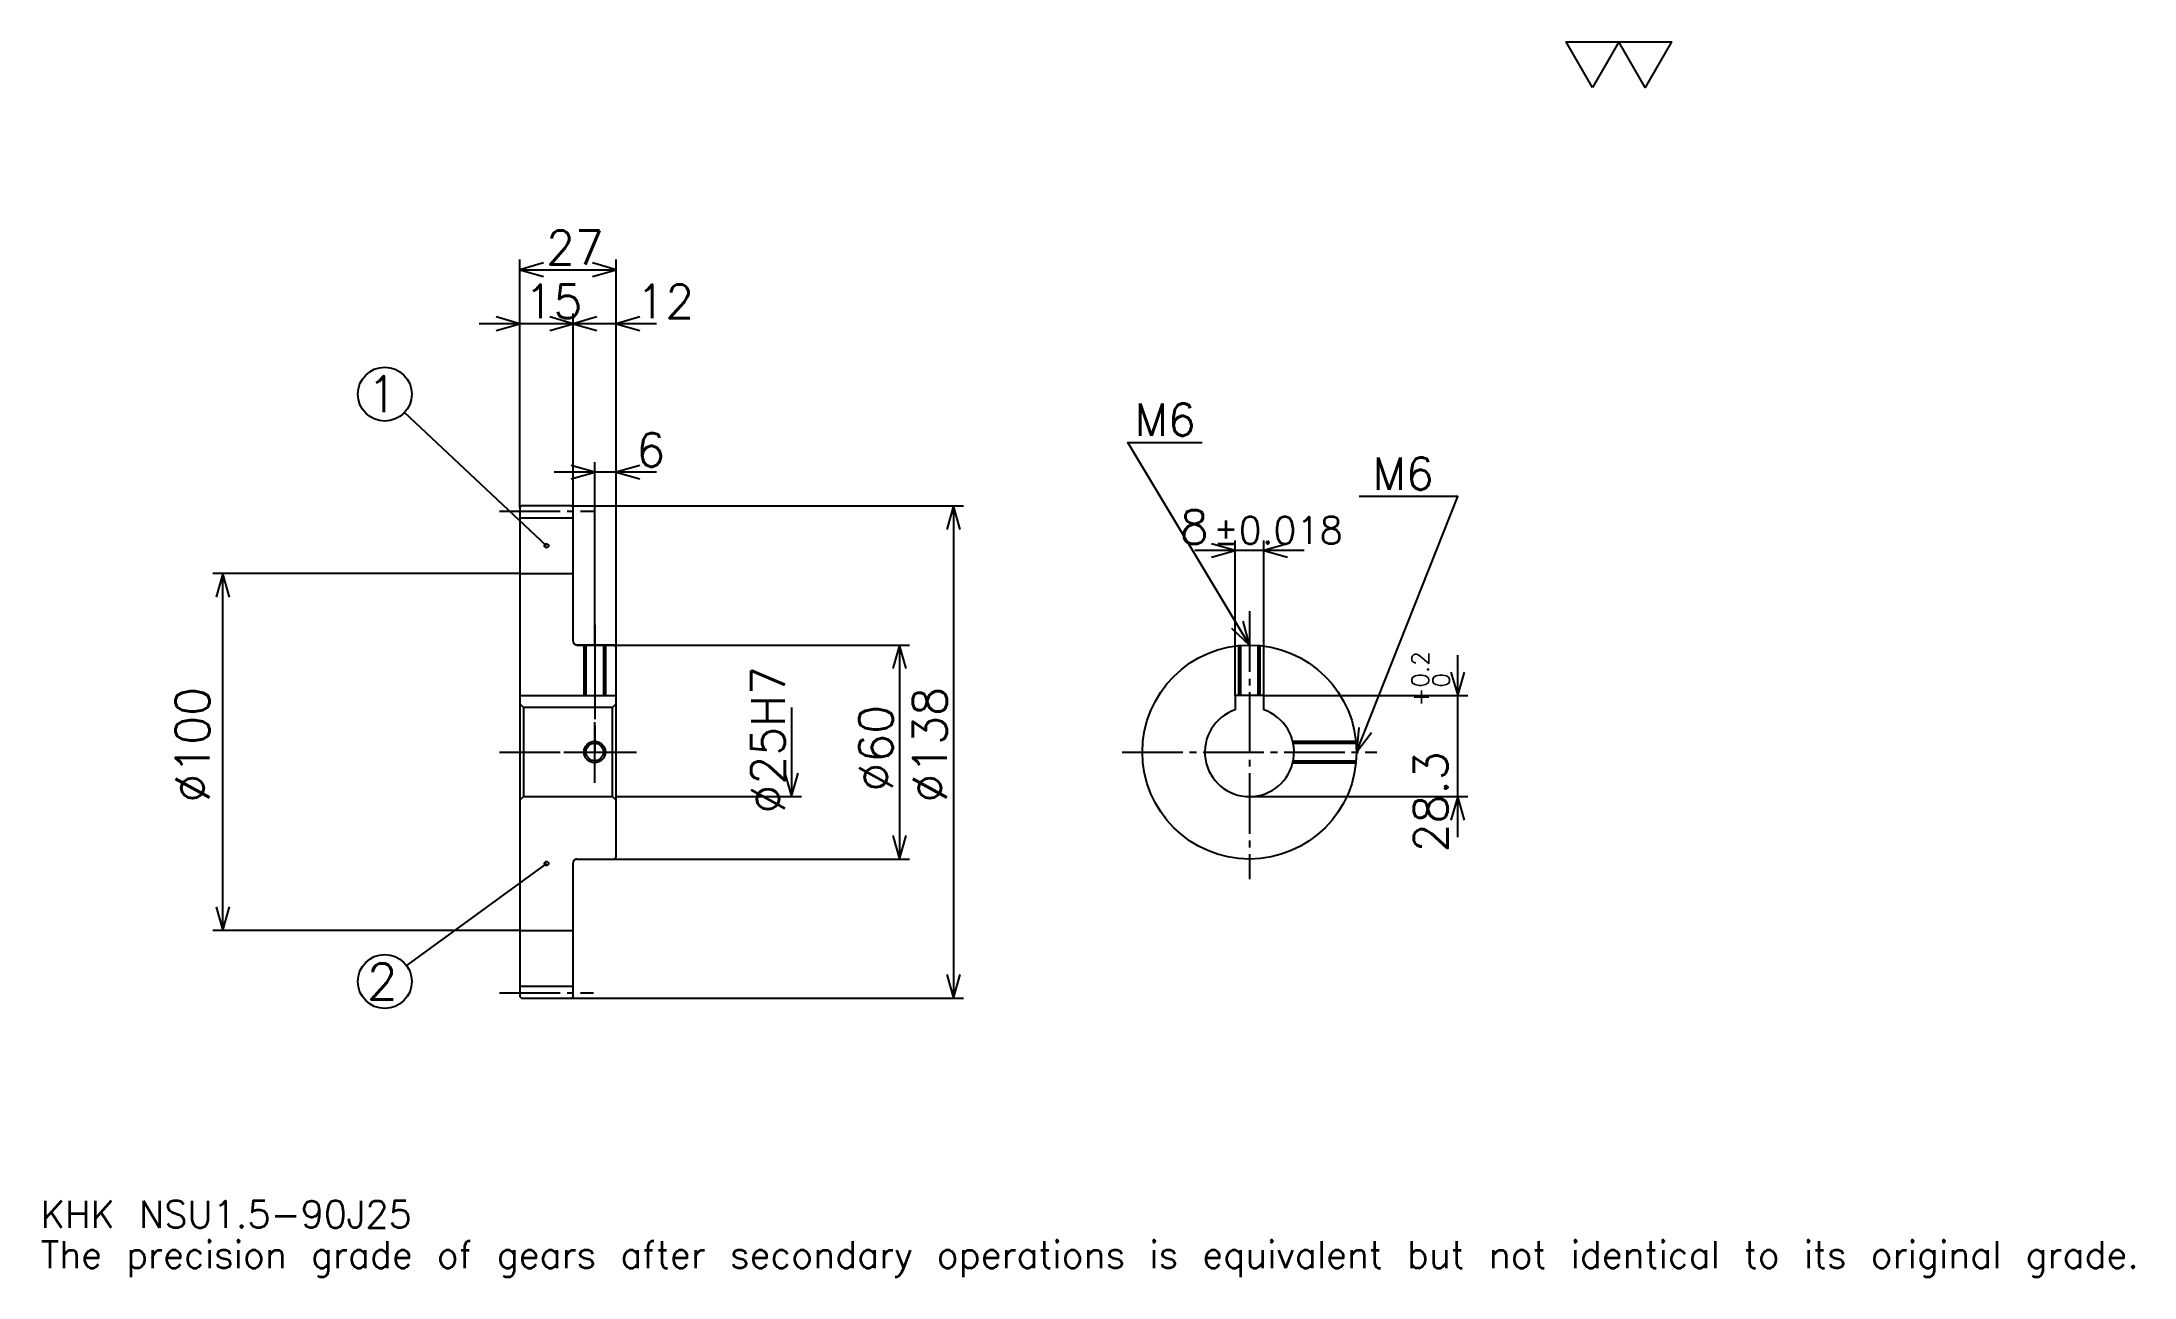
# Model space of a CAD drawing. Extents: x 19 to 606, y 7 to 353.
import ezdxf

# ---------------------------------------------------------------- set-up
doc = ezdxf.new("R2010")
doc.units = 0
doc.linetypes.add('DASHDOT', pattern=[22.695651, 17.021739, -1.891304, 1.891304, -1.891304])
doc.layers.get('0').update_dxf_attribs({"linetype": 'CONTINUOUS'})
doc.layers.add('DASHDOT', color=6, linetype='DASHDOT')
doc.styles.add('KANJI', font='TXT', dxfattribs={"bigfont": 'BIGFONT'})

msp = doc.modelspace()

# ---------------------------------------------------------------- linework, layer by layer
at = {"color": 5}
for p, q in [((153.195663, 223.141312), (153.195663, 292.17392)), ((153.195663, 289.336975), (180.195663, 289.336975)), ((180.195663, 223.141312), (180.195663, 292.17392)), ((168.195663, 223.141312), (168.195663, 277.043488)), ((179.543488, 274.206543), (141.847839, 274.206543)), ((191.543488, 274.206543), (156.847839, 274.206543)), ((160.695663, 211.953812), (120.887444, 249.291916)), ((174.195663, 223.141312), (174.195663, 235.434784)), ((191.543488, 232.597839), (162.847839, 232.597839)), ((153.195663, 222.641312), (153.195663, 223.141312)), ((167.695663, 223.141312), (180.195663, 223.141312)), ((168.195663, 222.641312), (168.195663, 223.141312)), ((174.195663, 184.141312), (174.195663, 223.141312)), ((174.195663, 184.141312), (174.195663, 223.141312)), ((180.195663, 223.141312), (277.597839, 223.141312)), ((180.195663, 183.641312), (180.195663, 223.141312)), ((274.760864, 223.141312), (274.760864, 85.141312)), ((353.717407, 169.941315), (353.717407, 213.456528)), ((361.717407, 169.941315), (361.717407, 213.456528)), ((373.065247, 210.619568), (342.369568, 210.619568)), ((153.195663, 204.141312), (67.141312, 204.141312)), ((69.978271, 104.141312), (69.978271, 204.141312)), ((169.195663, 184.141312), (180.195663, 184.141312)), ((180.195663, 184.141312), (262.467407, 184.141312)), ((259.630432, 184.141312), (259.630432, 124.141312)), ((416.086975, 130.293488), (416.086975, 181.289139)), ((229.369568, 166.641312), (229.369568, 141.641312)), ((361.717407, 169.941315), (418.923889, 169.941315)), ((180.195663, 141.641312), (232.206543, 141.641312)), ((357.717407, 141.641312), (418.923889, 141.641312)), ((169.195663, 124.141312), (180.195663, 124.141312)), ((180.195663, 124.141312), (262.467407, 124.141312)), ((160.695663, 122.891312), (121.480667, 94.274712)), ((153.195663, 104.141312), (67.141312, 104.141312)), ((167.695663, 85.141312), (180.195663, 85.141312)), ((180.195663, 85.141312), (277.597839, 85.141312))]:
    msp.add_line(p, q, dxfattribs=at)
at = {"color": 4}
for p, q in [((153.195663, 219.766312), (168.195663, 219.766312)), ((153.195663, 204.141312), (168.195663, 204.141312)), ((153.195663, 169.941315), (180.195663, 169.941315)), ((154.195663, 166.641312), (154.195663, 141.641312)), ((179.195663, 166.641312), (180.195663, 167.641312)), ((179.195663, 141.641312), (180.195663, 140.641312)), ((153.195663, 104.141312), (168.195663, 104.141312)), ((153.195663, 88.516312), (168.195663, 88.516312))]:
    msp.add_line(p, q, dxfattribs=at)
at = {"color": 7}
msp.add_lwpolyline([(453.913055, 340.434784), (446.536957, 353.220001), (476.041321, 353.220001), (468.665222, 340.434784), (461.289154, 353.220001), (453.913055, 340.434784)], dxfattribs=at)
at = {"color": 5}
for points in [[(159.815231, 291.228271), (153.195663, 289.336975), (159.815231, 287.445648)], [(173.576096, 287.445648), (180.195663, 289.336975), (173.576096, 291.228271)], [(146.576096, 272.315216), (153.195663, 274.206543), (146.576096, 276.097839)], [(161.576096, 272.315216), (168.195663, 274.206543), (161.576096, 276.097839)], [(174.815231, 276.097839), (168.195663, 274.206543), (174.815231, 272.315216)], [(186.815231, 276.097839), (180.195663, 274.206543), (186.815231, 272.315216)], [(357.717407, 184.141312), (323.67392, 240.880432), (344.478271, 240.880432)], [(167.576096, 230.706528), (174.195663, 232.597839), (167.576096, 234.489136)], [(186.815231, 234.489136), (180.195663, 232.597839), (186.815231, 230.706528)], [(276.652191, 216.521744), (274.760864, 223.141312), (272.869568, 216.521744)], [(387.717407, 154.141312), (416.086975, 225.75), (388.473907, 225.75)], [(347.097839, 208.728271), (353.717407, 210.619568), (347.097839, 212.51088)], [(368.336975, 212.51088), (361.717407, 210.619568), (368.336975, 208.728271)], [(71.869576, 197.521744), (69.978271, 204.141312), (68.086967, 197.521744)], [(352.68988, 188.844482), (357.717407, 184.141312), (355.933441, 190.790619)], [(261.521759, 177.521744), (259.630432, 184.141312), (257.739136, 177.521744)], [(414.195679, 176.560883), (416.086975, 169.941315), (417.978271, 176.560883)], [(388.397217, 160.992111), (387.717407, 154.141312), (391.913879, 159.598892)], [(227.478271, 148.26088), (229.369568, 141.641312), (231.26088, 148.26088)], [(417.978271, 135.021744), (416.086975, 141.641312), (414.195679, 135.021744)], [(257.739136, 130.76088), (259.630432, 124.141312), (261.521759, 130.76088)], [(68.086967, 110.76088), (69.978271, 104.141312), (71.869576, 110.76088)], [(272.869568, 91.76088), (274.760864, 85.141312), (276.652191, 91.76088)]]:
    msp.add_lwpolyline(points, dxfattribs=at)
at = {"color": 4}
for points in [[(168.195663, 185.141312), (168.195663, 222.641312), (167.695663, 223.141312), (153.695663, 223.141312), (153.195663, 222.641312), (153.195663, 140.641312)], [(169.195663, 124.141312), (179.695663, 124.141312), (180.195663, 124.641312), (180.195663, 183.641312), (179.695663, 184.141312), (169.195663, 184.141312)], [(171.195663, 184.141312), (171.195663, 169.941315)], [(171.735657, 184.141312), (171.735657, 169.941315)], [(176.65567, 184.141312), (176.65567, 169.941315)], [(177.195663, 184.141312), (177.195663, 169.941315)], [(354.717407, 169.941315), (354.717407, 183.990936)], [(355.257385, 169.941315), (355.257385, 184.040283)], [(360.177429, 169.941315), (360.177429, 184.040283)], [(360.717407, 169.941315), (360.717407, 183.990936)], [(153.195663, 140.641312), (154.195663, 141.641312), (179.195663, 141.641312), (179.195663, 166.641312), (154.195663, 166.641312), (153.195663, 167.641312)], [(361.717407, 165.984024), (361.717407, 169.941315), (353.717407, 169.941315), (353.717407, 165.984024)], [(369.852051, 157.141312), (387.567017, 157.141312)], [(369.972961, 156.601318), (387.616394, 156.601318)], [(369.852051, 151.141312), (387.567017, 151.141312)], [(369.972961, 151.681305), (387.616394, 151.681305)], [(153.195663, 140.641312), (153.195663, 85.641312), (153.695663, 85.141312), (167.695663, 85.141312), (168.195663, 85.641312), (168.195663, 123.141312)]]:
    msp.add_lwpolyline(points, dxfattribs=at)
at = {"color": 5}
for centre, radius in [((115.369576, 254.467407), 7.565217), ((160.695663, 211.953812), 0.567391), ((160.695663, 122.891312), 0.567391), ((115.369576, 89.815224), 7.565217)]:
    msp.add_circle(centre, radius, dxfattribs=at)
at = {"color": 4}
for centre, radius in [((357.717407, 154.141312), 30), ((174.195663, 154.141312), 2.46)]:
    msp.add_circle(centre, radius, dxfattribs=at)
at = {"color": 7}
msp.add_circle((174.195663, 154.141312), 3, dxfattribs=at)
at = {"color": 4}
for centre, radius, start, end in [((169.195663, 185.141312), 1, 180, 270), ((357.717407, 154.141312), 12.5, 108.662925185, 71.337074815), ((169.195663, 123.141312), 1, 90, 180)]:
    msp.add_arc(centre, radius, start, end, dxfattribs=at)
at = {"layer": 'DASHDOT', "color": 7}
for p, q in [((147.521744, 221.641312), (173.869583, 221.641312)), ((357.717407, 193.597839), (357.717407, 118.4674)), ((174.195663, 184.141312), (174.195663, 154.141312)), ((147.521744, 154.141312), (185.869568, 154.141312)), ((322.043488, 154.141312), (393.391296, 154.141312)), ((147.521744, 86.641312), (173.869583, 86.641312))]:
    msp.add_line(p, q, dxfattribs=at)
for points in [[(174.195663, 189.815216), (174.195663, 164.267395)], [(174.195663, 145.467392), (174.195663, 162.815231)], [(165.521744, 154.141312), (182.869568, 154.141312)]]:
    msp.add_lwpolyline(points, dxfattribs=at)

# ---------------------------------------------------------------- texts
at = {"color": 7, "style": 'KANJI'}
for s, height, p in [('27', 9.456522, (160.54892, 290.850006)), ('15', 9.456522, (154.54892, 275.719574)), ('12', 9.456522, (185.869568, 275.719574)), ('1', 10.086957, (110.326096, 249.42392)), ('M6', 9.078261, (325.565247, 242.771744)), ('6', 9.456522, (185.869568, 234.11087)), ('M6', 9.078261, (392.256531, 227.641312)), ('8', 9.456522, (338.197266, 212.51088)), ('%%p0.018', 7.565217, (347.558075, 212.51088)), ('2', 10.086957, (110.326096, 84.771744)), ('KHK NSU1.5-90J25', 7.565217, (18.913044, 20.804348)), ('The precision grade of gears after secondary operations is equivalent but not identical to its original grade.', 7.565217, (18.913044, 9.456522))]:
    msp.add_text(s, height=height, dxfattribs=at).set_placement(p)
for s, height, p in [('%%c25H7', 9.456522, (227.478271, 136.883163)), ('0.2', 4.728261, (407.954346, 172.224609)), ('%%c100', 9.456522, (66.195663, 139.956528)), ('%%c138', 9.456522, (272.869568, 139.956528)), ('+', 4.728261, (407.954346, 166.928955)), ('0', 4.728261, (413.817383, 172.224609)), ('%%c60', 9.456522, (257.739136, 143.029907)), ('28.3', 9.456522, (413.25, 125.997375))]:
    msp.add_text(s, height=height, rotation=90, dxfattribs=at).set_placement(p)

doc.saveas('drawing.dxf')
